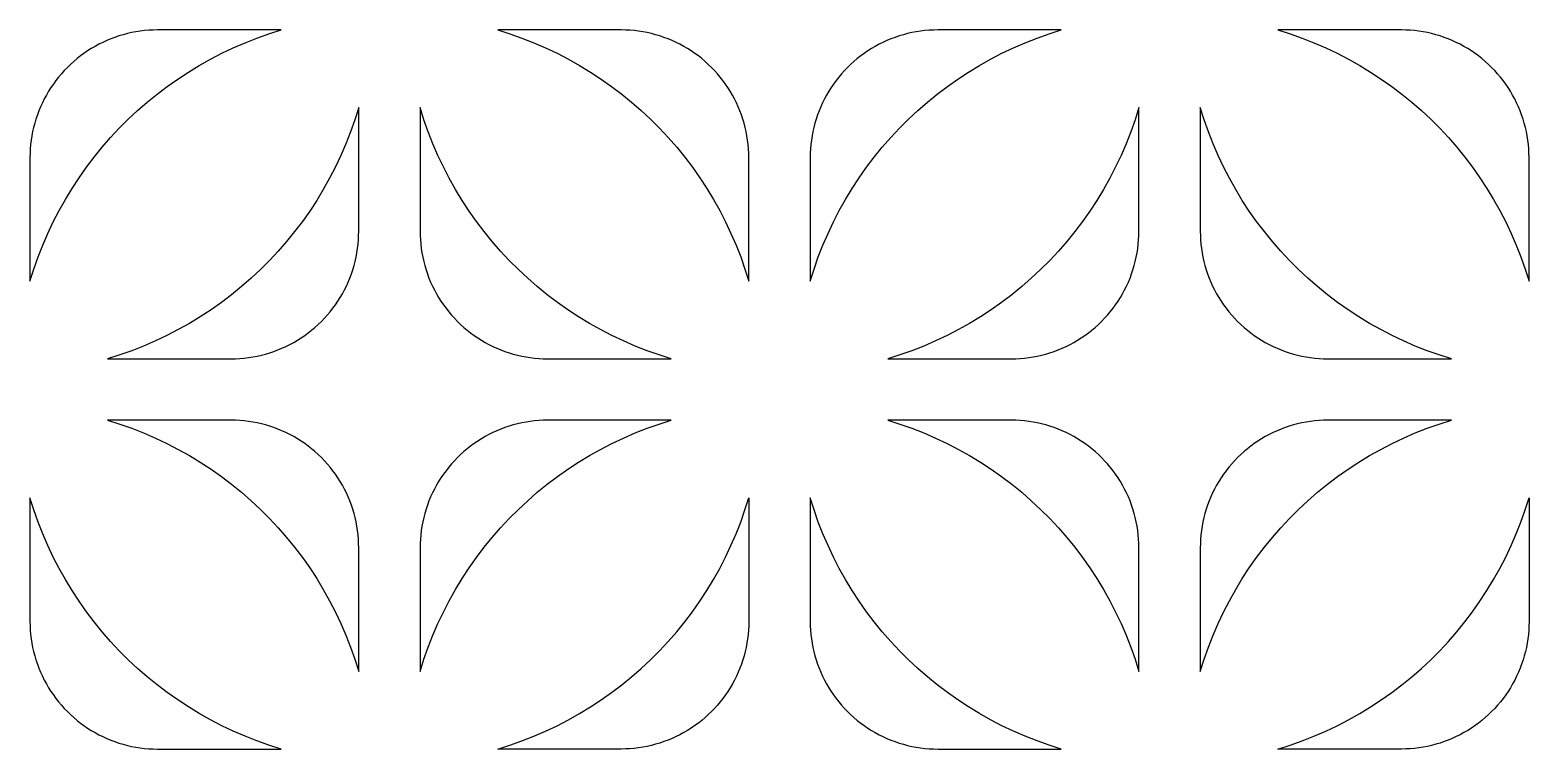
# Model space of a CAD drawing. Header units: millimetres. Extents: x 16455 to 19688, y 4050 to 7284.
# Drawn here: x 18087 to 18874, y 4865 to 5242 of the extents above; entities that cross this region are included whole.
import ezdxf

# ---------------------------------------------------------------- set-up
doc = ezdxf.new("R2010")
doc.units = ezdxf.units.MM
doc.layers.get('0').update_dxf_attribs({"color": 1, "true_color": 0xff0000})

msp = doc.modelspace()

# ---------------------------------------------------------------- linework, layer by layer
for points in [[(18154.21, 5241.66), (18151.93, 5241.62), (18149.64, 5241.5), (18147.36, 5241.31), (18145.09, 5241.03), (18142.84, 5240.68), (18140.59, 5240.26), (18138.36, 5239.75), (18136.15, 5239.17), (18133.96, 5238.52), (18131.79, 5237.79), (18129.65, 5236.99), (18127.54, 5236.12), (18125.46, 5235.17), (18123.41, 5234.15), (18121.4, 5233.07), (18119.43, 5231.91), (18117.49, 5230.69), (18115.6, 5229.4), (18113.76, 5228.05), (18111.96, 5226.64), (18110.21, 5225.17), (18108.52, 5223.64), (18106.87, 5222.05), (18105.28, 5220.41), (18103.75, 5218.71), (18102.28, 5216.96), (18100.87, 5215.16), (18099.52, 5213.32), (18098.23, 5211.43), (18097.01, 5209.5), (18095.86, 5207.52), (18094.77, 5205.51), (18093.75, 5203.46), (18092.81, 5201.38), (18091.93, 5199.27), (18091.13, 5197.13), (18090.4, 5194.96), (18089.75, 5192.77), (18089.17, 5190.56), (18088.66, 5188.33), (18088.24, 5186.09), (18087.89, 5183.83), (18087.61, 5181.56), (18087.42, 5179.28), (18087.3, 5177), (18087.26, 5174.71)], [(18087.26, 5109.88), (18089.28, 5116.27), (18091.51, 5122.59), (18093.96, 5128.82), (18096.62, 5134.97), (18099.49, 5141.02), (18102.56, 5146.97), (18105.84, 5152.81), (18109.32, 5158.54), (18112.99, 5164.14), (18116.85, 5169.62), (18120.89, 5174.96), (18125.12, 5180.15), (18129.52, 5185.2), (18134.09, 5190.1), (18138.82, 5194.83), (18143.72, 5199.41), (18148.77, 5203.81), (18153.97, 5208.03), (18159.3, 5212.08), (18164.78, 5215.94), (18170.38, 5219.6), (18176.11, 5223.08), (18181.95, 5226.36), (18187.9, 5229.43), (18193.95, 5232.3), (18200.1, 5234.96), (18206.33, 5237.41), (18212.65, 5239.64), (18219.04, 5241.66)], [(18219.04, 5241.66), (18154.21, 5241.66)], [(18397.47, 5241.66), (18332.65, 5241.66)], [(18332.65, 5241.66), (18339.03, 5239.64), (18345.35, 5237.41), (18351.58, 5234.96), (18357.73, 5232.3), (18363.78, 5229.43), (18369.73, 5226.36), (18375.58, 5223.08), (18381.3, 5219.6), (18386.91, 5215.94), (18392.38, 5212.08), (18397.72, 5208.03), (18402.92, 5203.81), (18407.97, 5199.41), (18412.86, 5194.83), (18417.6, 5190.1), (18422.17, 5185.2), (18426.57, 5180.15), (18430.79, 5174.96), (18434.84, 5169.62), (18438.7, 5164.14), (18442.37, 5158.54), (18445.84, 5152.81), (18449.12, 5146.97), (18452.19, 5141.02), (18455.06, 5134.97), (18457.72, 5128.82), (18460.17, 5122.59), (18462.41, 5116.27), (18464.42, 5109.88)], [(18464.42, 5174.71), (18464.38, 5177), (18464.26, 5179.28), (18464.07, 5181.56), (18463.8, 5183.83), (18463.45, 5186.09), (18463.02, 5188.33), (18462.52, 5190.56), (18461.94, 5192.77), (18461.28, 5194.96), (18460.55, 5197.13), (18459.75, 5199.27), (18458.88, 5201.38), (18457.93, 5203.46), (18456.91, 5205.51), (18455.83, 5207.52), (18454.67, 5209.5), (18453.45, 5211.43), (18452.17, 5213.32), (18450.82, 5215.16), (18449.4, 5216.96), (18447.93, 5218.71), (18446.4, 5220.41), (18444.81, 5222.05), (18443.17, 5223.64), (18441.47, 5225.17), (18439.72, 5226.64), (18437.93, 5228.05), (18436.08, 5229.4), (18434.19, 5230.69), (18432.26, 5231.91), (18430.28, 5233.07), (18428.27, 5234.15), (18426.23, 5235.17), (18424.15, 5236.12), (18422.03, 5236.99), (18419.89, 5237.79), (18417.73, 5238.52), (18415.54, 5239.17), (18413.32, 5239.75), (18411.09, 5240.26), (18408.85, 5240.68), (18406.59, 5241.03), (18404.32, 5241.31), (18402.04, 5241.5), (18399.76, 5241.62), (18397.47, 5241.66)], [(18563.55, 5241.66), (18561.26, 5241.62), (18558.98, 5241.5), (18556.7, 5241.31), (18554.43, 5241.03), (18552.17, 5240.68), (18549.93, 5240.26), (18547.7, 5239.75), (18545.49, 5239.17), (18543.3, 5238.52), (18541.13, 5237.79), (18538.99, 5236.99), (18536.88, 5236.12), (18534.8, 5235.17), (18532.75, 5234.15), (18530.74, 5233.07), (18528.77, 5231.91), (18526.83, 5230.69), (18524.94, 5229.4), (18523.1, 5228.05), (18521.3, 5226.64), (18519.55, 5225.17), (18517.85, 5223.64), (18516.21, 5222.05), (18514.62, 5220.41), (18513.09, 5218.71), (18511.62, 5216.96), (18510.21, 5215.16), (18508.86, 5213.32), (18507.57, 5211.43), (18506.35, 5209.5), (18505.19, 5207.52), (18504.11, 5205.51), (18503.09, 5203.46), (18502.15, 5201.38), (18501.27, 5199.27), (18500.47, 5197.13), (18499.74, 5194.96), (18499.09, 5192.77), (18498.51, 5190.56), (18498, 5188.33), (18497.58, 5186.09), (18497.23, 5183.83), (18496.95, 5181.56), (18496.76, 5179.28), (18496.64, 5177), (18496.6, 5174.71)], [(18496.6, 5109.88), (18498.62, 5116.27), (18500.85, 5122.59), (18503.3, 5128.82), (18505.96, 5134.97), (18508.83, 5141.02), (18511.9, 5146.97), (18515.18, 5152.81), (18518.66, 5158.54), (18522.33, 5164.14), (18526.18, 5169.62), (18530.23, 5174.96), (18534.45, 5180.15), (18538.85, 5185.2), (18543.43, 5190.1), (18548.16, 5194.83), (18553.06, 5199.41), (18558.11, 5203.81), (18563.3, 5208.03), (18568.64, 5212.08), (18574.12, 5215.94), (18579.72, 5219.6), (18585.45, 5223.08), (18591.29, 5226.36), (18597.24, 5229.43), (18603.29, 5232.3), (18609.44, 5234.96), (18615.67, 5237.41), (18621.99, 5239.64), (18628.38, 5241.66)], [(18628.38, 5241.66), (18563.55, 5241.66)], [(18806.81, 5241.66), (18741.99, 5241.66)], [(18741.99, 5241.66), (18748.37, 5239.64), (18754.69, 5237.41), (18760.92, 5234.96), (18767.07, 5232.3), (18773.12, 5229.43), (18779.07, 5226.36), (18784.91, 5223.08), (18790.64, 5219.6), (18796.24, 5215.94), (18801.72, 5212.08), (18807.06, 5208.03), (18812.25, 5203.81), (18817.3, 5199.41), (18822.2, 5194.83), (18826.94, 5190.1), (18831.51, 5185.2), (18835.91, 5180.15), (18840.13, 5174.96), (18844.18, 5169.62), (18848.04, 5164.14), (18851.71, 5158.54), (18855.18, 5152.81), (18858.46, 5146.97), (18861.53, 5141.02), (18864.4, 5134.97), (18867.06, 5128.82), (18869.51, 5122.59), (18871.74, 5116.27), (18873.76, 5109.88)], [(18873.76, 5174.71), (18873.72, 5177), (18873.6, 5179.28), (18873.41, 5181.56), (18873.14, 5183.83), (18872.79, 5186.09), (18872.36, 5188.33), (18871.86, 5190.56), (18871.28, 5192.77), (18870.62, 5194.96), (18869.89, 5197.13), (18869.09, 5199.27), (18868.22, 5201.38), (18867.27, 5203.46), (18866.25, 5205.51), (18865.17, 5207.52), (18864.01, 5209.5), (18862.79, 5211.43), (18861.51, 5213.32), (18860.16, 5215.16), (18858.74, 5216.96), (18857.27, 5218.71), (18855.74, 5220.41), (18854.15, 5222.05), (18852.51, 5223.64), (18850.81, 5225.17), (18849.06, 5226.64), (18847.26, 5228.05), (18845.42, 5229.4), (18843.53, 5230.69), (18841.6, 5231.91), (18839.62, 5233.07), (18837.61, 5234.15), (18835.57, 5235.17), (18833.48, 5236.12), (18831.37, 5236.99), (18829.23, 5237.79), (18827.06, 5238.52), (18824.87, 5239.17), (18822.66, 5239.75), (18820.43, 5240.26), (18818.19, 5240.68), (18815.93, 5241.03), (18813.66, 5241.31), (18811.38, 5241.5), (18809.1, 5241.62), (18806.81, 5241.66)], [(18259.75, 5200.94), (18257.74, 5194.56), (18255.5, 5188.24), (18253.05, 5182.01), (18250.39, 5175.86), (18247.53, 5169.81), (18244.45, 5163.86), (18241.17, 5158.02), (18237.7, 5152.29), (18234.03, 5146.69), (18230.17, 5141.21), (18226.12, 5135.87), (18221.9, 5130.67), (18217.5, 5125.63), (18212.93, 5120.73), (18208.19, 5115.99), (18203.3, 5111.42), (18198.25, 5107.02), (18193.05, 5102.8), (18187.71, 5098.75), (18182.24, 5094.89), (18176.63, 5091.22), (18170.91, 5087.75), (18165.06, 5084.47), (18159.11, 5081.4), (18153.06, 5078.53), (18146.91, 5075.87), (18140.68, 5073.42), (18134.37, 5071.19), (18127.98, 5069.17)], [(18259.75, 5136.12), (18259.75, 5200.94)], [(18423.71, 5069.17), (18417.32, 5071.19), (18411, 5073.42), (18404.77, 5075.87), (18398.62, 5078.53), (18392.57, 5081.4), (18386.62, 5084.47), (18380.78, 5087.75), (18375.05, 5091.22), (18369.45, 5094.89), (18363.97, 5098.75), (18358.64, 5102.8), (18353.44, 5107.02), (18348.39, 5111.42), (18343.49, 5115.99), (18338.76, 5120.73), (18334.19, 5125.63), (18329.78, 5130.67), (18325.56, 5135.87), (18321.51, 5141.21), (18317.66, 5146.69), (18313.99, 5152.29), (18310.51, 5158.02), (18307.23, 5163.86), (18304.16, 5169.81), (18301.29, 5175.86), (18298.63, 5182.01), (18296.18, 5188.24), (18293.95, 5194.56), (18291.93, 5200.94)], [(18291.93, 5200.94), (18291.93, 5136.12)], [(18669.09, 5200.94), (18667.07, 5194.56), (18664.84, 5188.24), (18662.39, 5182.01), (18659.73, 5175.86), (18656.86, 5169.81), (18653.79, 5163.86), (18650.51, 5158.02), (18647.04, 5152.29), (18643.37, 5146.69), (18639.51, 5141.21), (18635.46, 5135.87), (18631.24, 5130.67), (18626.84, 5125.63), (18622.27, 5120.73), (18617.53, 5115.99), (18612.63, 5111.42), (18607.59, 5107.02), (18602.39, 5102.8), (18597.05, 5098.75), (18591.57, 5094.89), (18585.97, 5091.22), (18580.25, 5087.75), (18574.4, 5084.47), (18568.45, 5081.4), (18562.4, 5078.53), (18556.25, 5075.87), (18550.02, 5073.42), (18543.7, 5071.19), (18537.32, 5069.17)], [(18669.09, 5136.12), (18669.09, 5200.94)], [(18833.05, 5069.17), (18826.66, 5071.19), (18820.34, 5073.42), (18814.11, 5075.87), (18807.96, 5078.53), (18801.91, 5081.4), (18795.96, 5084.47), (18790.12, 5087.75), (18784.39, 5091.22), (18778.79, 5094.89), (18773.31, 5098.75), (18767.97, 5102.8), (18762.78, 5107.02), (18757.73, 5111.42), (18752.83, 5115.99), (18748.1, 5120.73), (18743.52, 5125.63), (18739.12, 5130.67), (18734.9, 5135.87), (18730.85, 5141.21), (18726.99, 5146.69), (18723.33, 5152.29), (18719.85, 5158.02), (18716.57, 5163.86), (18713.5, 5169.81), (18710.63, 5175.86), (18707.97, 5182.01), (18705.52, 5188.24), (18703.29, 5194.56), (18701.27, 5200.94)], [(18701.27, 5200.94), (18701.27, 5136.12)], [(18087.26, 5174.71), (18087.26, 5109.88)], [(18464.42, 5109.88), (18464.42, 5174.71)], [(18496.6, 5174.71), (18496.6, 5109.88)], [(18873.76, 5109.88), (18873.76, 5174.71)], [(18192.8, 5069.17), (18195.09, 5069.21), (18197.37, 5069.33), (18199.65, 5069.52), (18201.92, 5069.79), (18204.18, 5070.14), (18206.42, 5070.57), (18208.65, 5071.07), (18210.87, 5071.65), (18213.06, 5072.31), (18215.22, 5073.04), (18217.36, 5073.84), (18219.48, 5074.71), (18221.56, 5075.66), (18223.6, 5076.68), (18225.62, 5077.76), (18227.59, 5078.92), (18229.52, 5080.14), (18231.41, 5081.42), (18233.26, 5082.77), (18235.05, 5084.19), (18236.8, 5085.66), (18238.5, 5087.19), (18240.14, 5088.78), (18241.73, 5090.42), (18243.26, 5092.12), (18244.74, 5093.87), (18246.15, 5095.67), (18247.5, 5097.51), (18248.78, 5099.4), (18250, 5101.33), (18251.16, 5103.31), (18252.25, 5105.32), (18253.26, 5107.36), (18254.21, 5109.45), (18255.08, 5111.56), (18255.89, 5113.7), (18256.61, 5115.86), (18257.27, 5118.06), (18257.85, 5120.27), (18258.35, 5122.5), (18258.78, 5124.74), (18259.13, 5127), (18259.4, 5129.27), (18259.59, 5131.55), (18259.71, 5133.83), (18259.75, 5136.12)], [(18291.93, 5136.12), (18291.97, 5133.83), (18292.09, 5131.55), (18292.28, 5129.27), (18292.56, 5127), (18292.91, 5124.74), (18293.33, 5122.5), (18293.84, 5120.27), (18294.42, 5118.06), (18295.07, 5115.86), (18295.8, 5113.7), (18296.6, 5111.56), (18297.48, 5109.45), (18298.42, 5107.36), (18299.44, 5105.32), (18300.53, 5103.31), (18301.68, 5101.33), (18302.9, 5099.4), (18304.19, 5097.51), (18305.54, 5095.67), (18306.95, 5093.87), (18308.42, 5092.12), (18309.95, 5090.42), (18311.54, 5088.78), (18313.19, 5087.19), (18314.88, 5085.66), (18316.63, 5084.19), (18318.43, 5082.77), (18320.27, 5081.42), (18322.16, 5080.14), (18324.1, 5078.92), (18326.07, 5077.76), (18328.08, 5076.68), (18330.13, 5075.66), (18332.21, 5074.71), (18334.32, 5073.84), (18336.46, 5073.04), (18338.63, 5072.31), (18340.82, 5071.65), (18343.03, 5071.07), (18345.26, 5070.57), (18347.51, 5070.14), (18349.76, 5069.79), (18352.03, 5069.52), (18354.31, 5069.33), (18356.59, 5069.21), (18358.88, 5069.17)], [(18602.14, 5069.17), (18604.43, 5069.21), (18606.71, 5069.33), (18608.99, 5069.52), (18611.26, 5069.79), (18613.52, 5070.14), (18615.76, 5070.57), (18617.99, 5071.07), (18620.21, 5071.65), (18622.4, 5072.31), (18624.56, 5073.04), (18626.7, 5073.84), (18628.81, 5074.71), (18630.9, 5075.66), (18632.94, 5076.68), (18634.95, 5077.76), (18636.93, 5078.92), (18638.86, 5080.14), (18640.75, 5081.42), (18642.59, 5082.77), (18644.39, 5084.19), (18646.14, 5085.66), (18647.84, 5087.19), (18649.48, 5088.78), (18651.07, 5090.42), (18652.6, 5092.12), (18654.07, 5093.87), (18655.49, 5095.67), (18656.84, 5097.51), (18658.12, 5099.4), (18659.34, 5101.33), (18660.5, 5103.31), (18661.58, 5105.32), (18662.6, 5107.36), (18663.55, 5109.45), (18664.42, 5111.56), (18665.22, 5113.7), (18665.95, 5115.86), (18666.61, 5118.06), (18667.19, 5120.27), (18667.69, 5122.5), (18668.12, 5124.74), (18668.47, 5127), (18668.74, 5129.27), (18668.93, 5131.55), (18669.05, 5133.83), (18669.09, 5136.12)], [(18701.27, 5136.12), (18701.31, 5133.83), (18701.43, 5131.55), (18701.62, 5129.27), (18701.9, 5127), (18702.25, 5124.74), (18702.67, 5122.5), (18703.18, 5120.27), (18703.75, 5118.06), (18704.41, 5115.86), (18705.14, 5113.7), (18705.94, 5111.56), (18706.81, 5109.45), (18707.76, 5107.36), (18708.78, 5105.32), (18709.86, 5103.31), (18711.02, 5101.33), (18712.24, 5099.4), (18713.53, 5097.51), (18714.88, 5095.67), (18716.29, 5093.87), (18717.76, 5092.12), (18719.29, 5090.42), (18720.88, 5088.78), (18722.52, 5087.19), (18724.22, 5085.66), (18725.97, 5084.19), (18727.77, 5082.77), (18729.61, 5081.42), (18731.5, 5080.14), (18733.43, 5078.92), (18735.41, 5077.76), (18737.42, 5076.68), (18739.47, 5075.66), (18741.55, 5074.71), (18743.66, 5073.84), (18745.8, 5073.04), (18747.97, 5072.31), (18750.16, 5071.65), (18752.37, 5071.07), (18754.6, 5070.57), (18756.84, 5070.14), (18759.1, 5069.79), (18761.37, 5069.52), (18763.65, 5069.33), (18765.93, 5069.21), (18768.22, 5069.17)], [(18127.98, 5069.17), (18192.8, 5069.17)], [(18358.88, 5069.17), (18423.71, 5069.17)], [(18537.32, 5069.17), (18602.14, 5069.17)], [(18768.22, 5069.17), (18833.05, 5069.17)], [(18192.8, 5036.99), (18127.98, 5036.99)], [(18127.98, 5036.99), (18134.37, 5034.97), (18140.68, 5032.74), (18146.91, 5030.29), (18153.06, 5027.63), (18159.11, 5024.76), (18165.06, 5021.69), (18170.91, 5018.41), (18176.63, 5014.94), (18182.24, 5011.27), (18187.71, 5007.41), (18193.05, 5003.36), (18198.25, 4999.14), (18203.3, 4994.74), (18208.19, 4990.16), (18212.93, 4985.43), (18217.5, 4980.53), (18221.9, 4975.48), (18226.12, 4970.29), (18230.17, 4964.95), (18234.03, 4959.47), (18237.7, 4953.87), (18241.17, 4948.14), (18244.45, 4942.3), (18247.53, 4936.35), (18250.39, 4930.3), (18253.05, 4924.15), (18255.5, 4917.92), (18257.74, 4911.6), (18259.75, 4905.21)], [(18259.75, 4970.04), (18259.71, 4972.33), (18259.59, 4974.61), (18259.4, 4976.89), (18259.13, 4979.16), (18258.78, 4981.42), (18258.35, 4983.66), (18257.85, 4985.89), (18257.27, 4988.1), (18256.61, 4990.29), (18255.89, 4992.46), (18255.08, 4994.6), (18254.21, 4996.71), (18253.26, 4998.79), (18252.25, 5000.84), (18251.16, 5002.85), (18250, 5004.83), (18248.78, 5006.76), (18247.5, 5008.65), (18246.15, 5010.49), (18244.74, 5012.29), (18243.26, 5014.04), (18241.73, 5015.74), (18240.14, 5017.38), (18238.5, 5018.97), (18236.8, 5020.5), (18235.05, 5021.97), (18233.26, 5023.38), (18231.41, 5024.73), (18229.52, 5026.02), (18227.59, 5027.24), (18225.62, 5028.4), (18223.6, 5029.48), (18221.56, 5030.5), (18219.48, 5031.45), (18217.36, 5032.32), (18215.22, 5033.12), (18213.06, 5033.85), (18210.87, 5034.51), (18208.65, 5035.08), (18206.42, 5035.59), (18204.18, 5036.01), (18201.92, 5036.36), (18199.65, 5036.64), (18197.37, 5036.83), (18195.09, 5036.95), (18192.8, 5036.99)], [(18358.88, 5036.99), (18356.59, 5036.95), (18354.31, 5036.83), (18352.03, 5036.64), (18349.76, 5036.36), (18347.51, 5036.01), (18345.26, 5035.59), (18343.03, 5035.08), (18340.82, 5034.51), (18338.63, 5033.85), (18336.46, 5033.12), (18334.32, 5032.32), (18332.21, 5031.45), (18330.13, 5030.5), (18328.08, 5029.48), (18326.07, 5028.4), (18324.1, 5027.24), (18322.16, 5026.02), (18320.27, 5024.73), (18318.43, 5023.38), (18316.63, 5021.97), (18314.88, 5020.5), (18313.19, 5018.97), (18311.54, 5017.38), (18309.95, 5015.74), (18308.42, 5014.04), (18306.95, 5012.29), (18305.54, 5010.49), (18304.19, 5008.65), (18302.9, 5006.76), (18301.68, 5004.83), (18300.53, 5002.85), (18299.44, 5000.84), (18298.42, 4998.79), (18297.48, 4996.71), (18296.6, 4994.6), (18295.8, 4992.46), (18295.07, 4990.29), (18294.42, 4988.1), (18293.84, 4985.89), (18293.33, 4983.66), (18292.91, 4981.42), (18292.56, 4979.16), (18292.28, 4976.89), (18292.09, 4974.61), (18291.97, 4972.33), (18291.93, 4970.04)], [(18291.93, 4905.21), (18293.95, 4911.6), (18296.18, 4917.92), (18298.63, 4924.15), (18301.29, 4930.3), (18304.16, 4936.35), (18307.23, 4942.3), (18310.51, 4948.14), (18313.99, 4953.87), (18317.66, 4959.47), (18321.51, 4964.95), (18325.56, 4970.29), (18329.78, 4975.48), (18334.19, 4980.53), (18338.76, 4985.43), (18343.49, 4990.16), (18348.39, 4994.74), (18353.44, 4999.14), (18358.64, 5003.36), (18363.97, 5007.41), (18369.45, 5011.27), (18375.05, 5014.94), (18380.78, 5018.41), (18386.62, 5021.69), (18392.57, 5024.76), (18398.62, 5027.63), (18404.77, 5030.29), (18411, 5032.74), (18417.32, 5034.97), (18423.71, 5036.99)], [(18423.71, 5036.99), (18358.88, 5036.99)], [(18602.14, 5036.99), (18537.32, 5036.99)], [(18537.32, 5036.99), (18543.7, 5034.97), (18550.02, 5032.74), (18556.25, 5030.29), (18562.4, 5027.63), (18568.45, 5024.76), (18574.4, 5021.69), (18580.25, 5018.41), (18585.97, 5014.94), (18591.57, 5011.27), (18597.05, 5007.41), (18602.39, 5003.36), (18607.59, 4999.14), (18612.63, 4994.74), (18617.53, 4990.16), (18622.27, 4985.43), (18626.84, 4980.53), (18631.24, 4975.48), (18635.46, 4970.29), (18639.51, 4964.95), (18643.37, 4959.47), (18647.04, 4953.87), (18650.51, 4948.14), (18653.79, 4942.3), (18656.86, 4936.35), (18659.73, 4930.3), (18662.39, 4924.15), (18664.84, 4917.92), (18667.07, 4911.6), (18669.09, 4905.21)], [(18669.09, 4970.04), (18669.05, 4972.33), (18668.93, 4974.61), (18668.74, 4976.89), (18668.47, 4979.16), (18668.12, 4981.42), (18667.69, 4983.66), (18667.19, 4985.89), (18666.61, 4988.1), (18665.95, 4990.29), (18665.22, 4992.46), (18664.42, 4994.6), (18663.55, 4996.71), (18662.6, 4998.79), (18661.58, 5000.84), (18660.5, 5002.85), (18659.34, 5004.83), (18658.12, 5006.76), (18656.84, 5008.65), (18655.49, 5010.49), (18654.07, 5012.29), (18652.6, 5014.04), (18651.07, 5015.74), (18649.48, 5017.38), (18647.84, 5018.97), (18646.14, 5020.5), (18644.39, 5021.97), (18642.59, 5023.38), (18640.75, 5024.73), (18638.86, 5026.02), (18636.93, 5027.24), (18634.95, 5028.4), (18632.94, 5029.48), (18630.9, 5030.5), (18628.81, 5031.45), (18626.7, 5032.32), (18624.56, 5033.12), (18622.4, 5033.85), (18620.21, 5034.51), (18617.99, 5035.08), (18615.76, 5035.59), (18613.52, 5036.01), (18611.26, 5036.36), (18608.99, 5036.64), (18606.71, 5036.83), (18604.43, 5036.95), (18602.14, 5036.99)], [(18768.22, 5036.99), (18765.93, 5036.95), (18763.65, 5036.83), (18761.37, 5036.64), (18759.1, 5036.36), (18756.84, 5036.01), (18754.6, 5035.59), (18752.37, 5035.08), (18750.16, 5034.51), (18747.97, 5033.85), (18745.8, 5033.12), (18743.66, 5032.32), (18741.55, 5031.45), (18739.47, 5030.5), (18737.42, 5029.48), (18735.41, 5028.4), (18733.43, 5027.24), (18731.5, 5026.02), (18729.61, 5024.73), (18727.77, 5023.38), (18725.97, 5021.97), (18724.22, 5020.5), (18722.52, 5018.97), (18720.88, 5017.38), (18719.29, 5015.74), (18717.76, 5014.04), (18716.29, 5012.29), (18714.88, 5010.49), (18713.53, 5008.65), (18712.24, 5006.76), (18711.02, 5004.83), (18709.86, 5002.85), (18708.78, 5000.84), (18707.76, 4998.79), (18706.81, 4996.71), (18705.94, 4994.6), (18705.14, 4992.46), (18704.41, 4990.29), (18703.75, 4988.1), (18703.18, 4985.89), (18702.67, 4983.66), (18702.25, 4981.42), (18701.9, 4979.16), (18701.62, 4976.89), (18701.43, 4974.61), (18701.31, 4972.33), (18701.27, 4970.04)], [(18701.27, 4905.21), (18703.29, 4911.6), (18705.52, 4917.92), (18707.97, 4924.15), (18710.63, 4930.3), (18713.5, 4936.35), (18716.57, 4942.3), (18719.85, 4948.14), (18723.33, 4953.87), (18726.99, 4959.47), (18730.85, 4964.95), (18734.9, 4970.29), (18739.12, 4975.48), (18743.52, 4980.53), (18748.1, 4985.43), (18752.83, 4990.16), (18757.73, 4994.74), (18762.78, 4999.14), (18767.97, 5003.36), (18773.31, 5007.41), (18778.79, 5011.27), (18784.39, 5014.94), (18790.12, 5018.41), (18795.96, 5021.69), (18801.91, 5024.76), (18807.96, 5027.63), (18814.11, 5030.29), (18820.34, 5032.74), (18826.66, 5034.97), (18833.05, 5036.99)], [(18833.05, 5036.99), (18768.22, 5036.99)], [(18219.04, 4864.5), (18212.65, 4866.52), (18206.33, 4868.75), (18200.1, 4871.2), (18193.95, 4873.86), (18187.9, 4876.73), (18181.95, 4879.8), (18176.11, 4883.08), (18170.38, 4886.55), (18164.78, 4890.22), (18159.3, 4894.08), (18153.97, 4898.13), (18148.77, 4902.35), (18143.72, 4906.75), (18138.82, 4911.32), (18134.09, 4916.06), (18129.52, 4920.96), (18125.12, 4926.01), (18120.89, 4931.2), (18116.85, 4936.54), (18112.99, 4942.02), (18109.32, 4947.62), (18105.84, 4953.35), (18102.56, 4959.19), (18099.49, 4965.14), (18096.62, 4971.19), (18093.96, 4977.34), (18091.51, 4983.57), (18089.28, 4989.89), (18087.26, 4996.27)], [(18087.26, 4996.27), (18087.26, 4931.45)], [(18332.65, 4864.5), (18339.03, 4866.52), (18345.35, 4868.75), (18351.58, 4871.2), (18357.73, 4873.86), (18363.78, 4876.73), (18369.73, 4879.8), (18375.58, 4883.08), (18381.3, 4886.55), (18386.91, 4890.22), (18392.38, 4894.08), (18397.72, 4898.13), (18402.92, 4902.35), (18407.97, 4906.75), (18412.86, 4911.32), (18417.6, 4916.06), (18422.17, 4920.96), (18426.57, 4926.01), (18430.79, 4931.2), (18434.84, 4936.54), (18438.7, 4942.02), (18442.37, 4947.62), (18445.84, 4953.35), (18449.12, 4959.19), (18452.19, 4965.14), (18455.06, 4971.19), (18457.72, 4977.34), (18460.17, 4983.57), (18462.41, 4989.89), (18464.42, 4996.27)], [(18464.42, 4996.27), (18464.42, 4931.45)], [(18628.38, 4864.5), (18621.99, 4866.52), (18615.67, 4868.75), (18609.44, 4871.2), (18603.29, 4873.86), (18597.24, 4876.73), (18591.29, 4879.8), (18585.45, 4883.08), (18579.72, 4886.55), (18574.12, 4890.22), (18568.64, 4894.08), (18563.3, 4898.13), (18558.11, 4902.35), (18553.06, 4906.75), (18548.16, 4911.32), (18543.43, 4916.06), (18538.85, 4920.96), (18534.45, 4926.01), (18530.23, 4931.2), (18526.18, 4936.54), (18522.33, 4942.02), (18518.66, 4947.62), (18515.18, 4953.35), (18511.9, 4959.19), (18508.83, 4965.14), (18505.96, 4971.19), (18503.3, 4977.34), (18500.85, 4983.57), (18498.62, 4989.89), (18496.6, 4996.27)], [(18496.6, 4996.27), (18496.6, 4931.45)], [(18741.99, 4864.5), (18748.37, 4866.52), (18754.69, 4868.75), (18760.92, 4871.2), (18767.07, 4873.86), (18773.12, 4876.73), (18779.07, 4879.8), (18784.91, 4883.08), (18790.64, 4886.55), (18796.24, 4890.22), (18801.72, 4894.08), (18807.06, 4898.13), (18812.25, 4902.35), (18817.3, 4906.75), (18822.2, 4911.32), (18826.94, 4916.06), (18831.51, 4920.96), (18835.91, 4926.01), (18840.13, 4931.2), (18844.18, 4936.54), (18848.04, 4942.02), (18851.71, 4947.62), (18855.18, 4953.35), (18858.46, 4959.19), (18861.53, 4965.14), (18864.4, 4971.19), (18867.06, 4977.34), (18869.51, 4983.57), (18871.74, 4989.89), (18873.76, 4996.27)], [(18873.76, 4996.27), (18873.76, 4931.45)], [(18259.75, 4905.21), (18259.75, 4970.04)], [(18291.93, 4970.04), (18291.93, 4905.21)], [(18669.09, 4905.21), (18669.09, 4970.04)], [(18701.27, 4970.04), (18701.27, 4905.21)], [(18087.26, 4931.45), (18087.3, 4929.16), (18087.42, 4926.88), (18087.61, 4924.6), (18087.89, 4922.33), (18088.24, 4920.07), (18088.66, 4917.83), (18089.17, 4915.6), (18089.75, 4913.39), (18090.4, 4911.2), (18091.13, 4909.03), (18091.93, 4906.89), (18092.81, 4904.78), (18093.75, 4902.7), (18094.77, 4900.65), (18095.86, 4898.64), (18097.01, 4896.66), (18098.23, 4894.73), (18099.52, 4892.84), (18100.87, 4891), (18102.28, 4889.2), (18103.75, 4887.45), (18105.28, 4885.75), (18106.87, 4884.11), (18108.52, 4882.52), (18110.21, 4880.99), (18111.96, 4879.52), (18113.76, 4878.1), (18115.6, 4876.75), (18117.49, 4875.47), (18119.43, 4874.25), (18121.4, 4873.09), (18123.41, 4872.01), (18125.46, 4870.99), (18127.54, 4870.04), (18129.65, 4869.17), (18131.79, 4868.37), (18133.96, 4867.64), (18136.15, 4866.98), (18138.36, 4866.4), (18140.59, 4865.9), (18142.84, 4865.47), (18145.09, 4865.12), (18147.36, 4864.85), (18149.64, 4864.66), (18151.93, 4864.54), (18154.21, 4864.5)], [(18464.42, 4931.45), (18464.38, 4929.16), (18464.26, 4926.88), (18464.07, 4924.6), (18463.8, 4922.33), (18463.45, 4920.07), (18463.02, 4917.83), (18462.52, 4915.6), (18461.94, 4913.39), (18461.28, 4911.2), (18460.55, 4909.03), (18459.75, 4906.89), (18458.88, 4904.78), (18457.93, 4902.7), (18456.91, 4900.65), (18455.83, 4898.64), (18454.67, 4896.66), (18453.45, 4894.73), (18452.17, 4892.84), (18450.82, 4891), (18449.4, 4889.2), (18447.93, 4887.45), (18446.4, 4885.75), (18444.81, 4884.11), (18443.17, 4882.52), (18441.47, 4880.99), (18439.72, 4879.52), (18437.93, 4878.1), (18436.08, 4876.75), (18434.19, 4875.47), (18432.26, 4874.25), (18430.28, 4873.09), (18428.27, 4872.01), (18426.23, 4870.99), (18424.15, 4870.04), (18422.03, 4869.17), (18419.89, 4868.37), (18417.73, 4867.64), (18415.54, 4866.98), (18413.32, 4866.4), (18411.09, 4865.9), (18408.85, 4865.47), (18406.59, 4865.12), (18404.32, 4864.85), (18402.04, 4864.66), (18399.76, 4864.54), (18397.47, 4864.5)], [(18496.6, 4931.45), (18496.64, 4929.16), (18496.76, 4926.88), (18496.95, 4924.6), (18497.23, 4922.33), (18497.58, 4920.07), (18498, 4917.83), (18498.51, 4915.6), (18499.09, 4913.39), (18499.74, 4911.2), (18500.47, 4909.03), (18501.27, 4906.89), (18502.15, 4904.78), (18503.09, 4902.7), (18504.11, 4900.65), (18505.19, 4898.64), (18506.35, 4896.66), (18507.57, 4894.73), (18508.86, 4892.84), (18510.21, 4891), (18511.62, 4889.2), (18513.09, 4887.45), (18514.62, 4885.75), (18516.21, 4884.11), (18517.85, 4882.52), (18519.55, 4880.99), (18521.3, 4879.52), (18523.1, 4878.1), (18524.94, 4876.75), (18526.83, 4875.47), (18528.77, 4874.25), (18530.74, 4873.09), (18532.75, 4872.01), (18534.8, 4870.99), (18536.88, 4870.04), (18538.99, 4869.17), (18541.13, 4868.37), (18543.3, 4867.64), (18545.49, 4866.98), (18547.7, 4866.4), (18549.93, 4865.9), (18552.17, 4865.47), (18554.43, 4865.12), (18556.7, 4864.85), (18558.98, 4864.66), (18561.26, 4864.54), (18563.55, 4864.5)], [(18873.76, 4931.45), (18873.72, 4929.16), (18873.6, 4926.88), (18873.41, 4924.6), (18873.14, 4922.33), (18872.79, 4920.07), (18872.36, 4917.83), (18871.86, 4915.6), (18871.28, 4913.39), (18870.62, 4911.2), (18869.89, 4909.03), (18869.09, 4906.89), (18868.22, 4904.78), (18867.27, 4902.7), (18866.25, 4900.65), (18865.17, 4898.64), (18864.01, 4896.66), (18862.79, 4894.73), (18861.51, 4892.84), (18860.16, 4891), (18858.74, 4889.2), (18857.27, 4887.45), (18855.74, 4885.75), (18854.15, 4884.11), (18852.51, 4882.52), (18850.81, 4880.99), (18849.06, 4879.52), (18847.26, 4878.1), (18845.42, 4876.75), (18843.53, 4875.47), (18841.6, 4874.25), (18839.62, 4873.09), (18837.61, 4872.01), (18835.57, 4870.99), (18833.48, 4870.04), (18831.37, 4869.17), (18829.23, 4868.37), (18827.06, 4867.64), (18824.87, 4866.98), (18822.66, 4866.4), (18820.43, 4865.9), (18818.19, 4865.47), (18815.93, 4865.12), (18813.66, 4864.85), (18811.38, 4864.66), (18809.1, 4864.54), (18806.81, 4864.5)], [(18154.21, 4864.5), (18219.04, 4864.5)], [(18397.47, 4864.5), (18332.65, 4864.5)], [(18563.55, 4864.5), (18628.38, 4864.5)], [(18806.81, 4864.5), (18741.99, 4864.5)]]:
    msp.add_lwpolyline(points)

doc.saveas('drawing.dxf')
